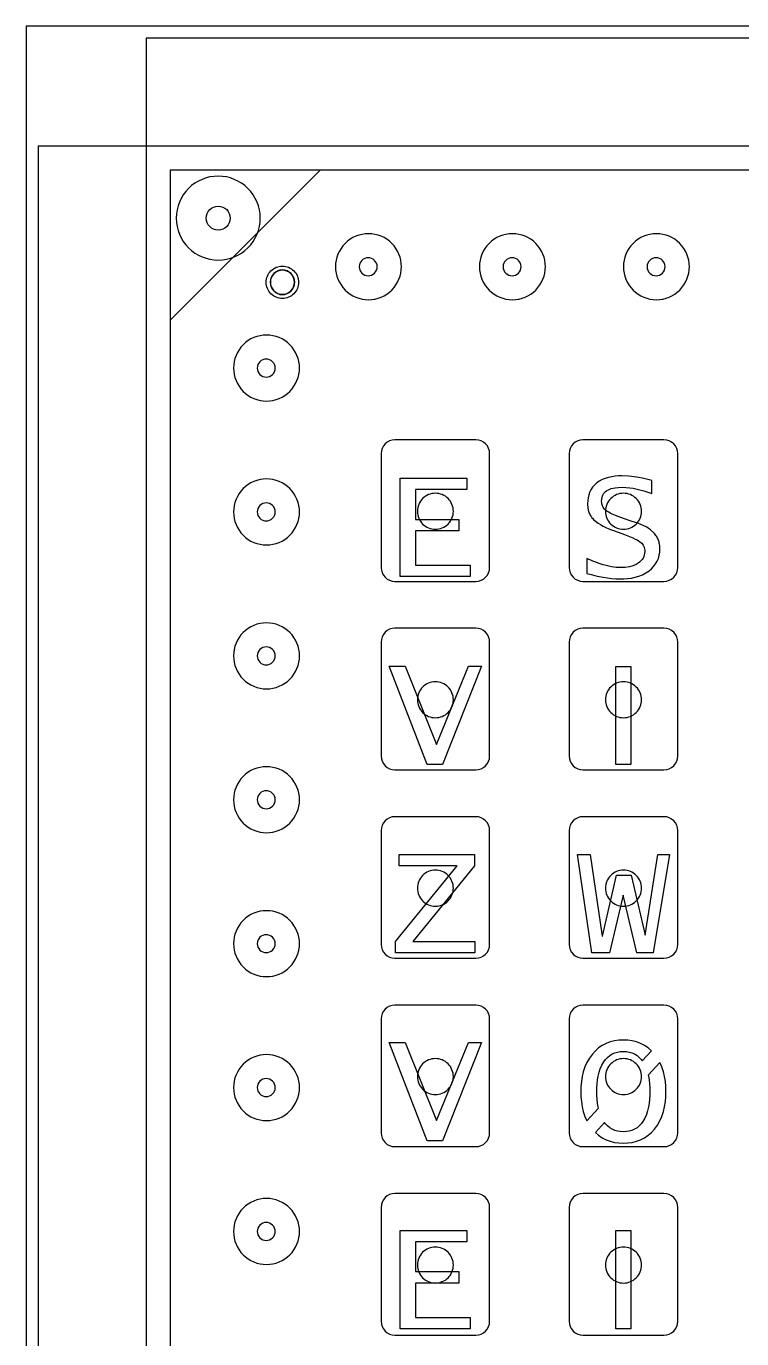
# Model space of a CAD drawing. Extents: x -337 to 6273, y 368 to 2065.
# Drawn here: x -323.6 to -204.3, y 699.2 to 918.1 of the extents above; entities that cross this region are included whole.
import ezdxf

# ---------------------------------------------------------------- set-up
doc = ezdxf.new("R2010")
doc.units = 0
doc.header["$LTSCALE"] = 100
doc.layers.add('EBENE_1', color=1, linetype='CONTINUOUS')

msp = doc.modelspace()

# ---------------------------------------------------------------- linework, layer by layer
at = {"layer": 'EBENE_1', "color": 7}
for points in [[(-323.616843, 468.053654), (126.383157, 468.053654), (126.383157, 918.053654), (-323.616843, 918.053654), (-323.616843, 468.053654)], [(-261.270255, 826.271836), (-261.270255, 842.671836), (-250.187792, 842.671836), (-250.187792, 840.78002), (-258.752094, 840.78002), (-258.752094, 835.807611), (-251.491611, 835.807611), (-251.491611, 833.915795), (-258.752094, 833.915795), (-258.752094, 828.163652), (-249.599795, 828.163652), (-249.599795, 826.271836), (-261.270255, 826.271836)], [(-256.7708, 794.908199), (-263.136506, 811.308199), (-260.476539, 811.308199), (-255.236895, 798.270008), (-249.878814, 811.308199), (-247.733544, 811.308199), (-254.239857, 794.908199), (-256.7708, 794.908199)], [(-222.812308, 794.926381), (-225.330469, 794.926381), (-225.330469, 811.290018), (-222.812308, 811.290018), (-222.812308, 794.926381)], [(-255.172983, 779.944563), (-248.915929, 779.944563), (-248.915929, 778.052747), (-259.193092, 765.436379), (-248.813669, 765.436379), (-248.813669, 763.544563), (-262.056381, 763.544563), (-262.056381, 765.436379), (-251.766436, 778.052747), (-261.430036, 778.052747), (-261.430036, 779.944563), (-255.172983, 779.944563)], [(-229.305839, 763.544563), (-231.747304, 779.944563), (-229.599837, 779.944563), (-227.605761, 766.318374), (-227.561022, 766.318374), (-225.202643, 776.480494), (-222.773961, 776.480494), (-220.447538, 766.471765), (-220.415582, 766.471765), (-218.312854, 779.944563), (-216.395473, 779.944563), (-219.092589, 763.544563), (-221.828053, 763.544563), (-224.090562, 773.169816), (-224.116127, 773.169816), (-226.39142, 763.544563), (-229.305839, 763.544563)], [(-221.106614, 745.747429), (-220.940594, 745.534632), (-219.407977, 747.200469), (-219.946174, 747.668474), (-220.554816, 748.082679), (-221.206274, 748.417819), (-221.877415, 748.666852), (-222.608608, 748.84676), (-223.306148, 748.943137), (-224.071388, 748.977185), (-224.836333, 748.943165), (-225.533627, 748.846861), (-226.264839, 748.667013), (-226.935994, 748.418042), (-227.587574, 748.082909), (-228.196322, 747.668692), (-228.734666, 747.200599), (-229.24662, 746.644372), (-229.734483, 745.980536), (-230.156197, 745.248539), (-230.48399, 744.510199), (-230.755821, 743.692522), (-230.941167, 742.914291), (-231.076725, 742.05517), (-231.147185, 741.259165), (-231.17209, 740.387318), (-231.147249, 739.513817), (-231.076986, 738.716593), (-230.941657, 737.85551), (-230.756662, 737.075991), (-230.484948, 736.256204), (-230.157406, 735.516668), (-228.221046, 737.621342), (-228.262219, 737.81791), (-228.362796, 738.419394), (-228.437038, 739.096303), (-228.47445, 739.709634), (-228.487756, 740.387318), (-228.474418, 741.063181), (-228.436907, 741.675097), (-228.362531, 742.350089), (-228.261751, 742.950251), (-228.103735, 743.613694), (-227.916594, 744.190602), (-227.647099, 744.812247), (-227.343719, 745.340553), (-227.04397, 745.747517), (-226.728866, 746.086564), (-226.351212, 746.401417), (-225.94713, 746.653471), (-225.514529, 746.846198), (-225.039809, 746.984903), (-224.584058, 747.059005), (-224.07778, 747.085369), (-223.57121, 747.058984), (-223.11486, 746.984787), (-222.639801, 746.846069), (-222.206477, 746.653275), (-221.80163, 746.401265), (-221.422903, 746.086438), (-221.106614, 745.747429)], [(-256.7708, 732.180927), (-263.136506, 748.580927), (-260.476539, 748.580927), (-255.236895, 735.542735), (-249.878814, 748.580927), (-247.733544, 748.580927), (-254.239857, 732.180927), (-256.7708, 732.180927)], [(-221.801288, 734.360835), (-222.20601, 734.108826), (-222.639405, 733.91593), (-223.114547, 733.777136), (-223.571037, 733.702888), (-224.07778, 733.676484), (-224.583884, 733.702829), (-225.039495, 733.776881), (-225.514131, 733.915509), (-225.946661, 734.108133), (-226.350869, 734.360189), (-226.728631, 734.675065), (-227.043858, 735.014202), (-227.206375, 735.223246), (-228.7348, 733.561384), (-228.196603, 733.09338), (-227.587961, 732.679174), (-226.936503, 732.344034), (-226.265362, 732.095001), (-225.534169, 731.915094), (-224.836629, 731.818716), (-224.071388, 731.784668), (-223.306444, 731.818689), (-222.60915, 731.914992), (-221.877938, 732.094841), (-221.206783, 732.343811), (-220.555203, 732.678945), (-219.946455, 733.093162), (-219.408111, 733.561255), (-218.896157, 734.117482), (-218.407815, 734.78229), (-217.985561, 735.51629), (-217.657956, 736.255874), (-217.386191, 737.07572), (-217.201173, 737.855244), (-217.065822, 738.716333), (-216.995537, 739.513675), (-216.970687, 740.387318), (-216.995584, 741.259023), (-217.066021, 742.05491), (-217.201558, 742.914025), (-217.386881, 743.692253), (-217.65866, 744.50987), (-217.98639, 745.248163), (-219.922915, 743.142574), (-219.882497, 742.951294), (-219.781062, 742.350923), (-219.706206, 741.675718), (-219.668447, 741.063517), (-219.655021, 740.387318), (-219.668411, 739.709405), (-219.706057, 739.095877), (-219.780762, 738.418803), (-219.88197, 737.817145), (-220.040838, 737.151662), (-220.228948, 736.573492), (-220.50017, 735.950277), (-220.805449, 735.421301), (-221.106503, 735.014559), (-221.422669, 734.675638), (-221.801288, 734.360835)], [(-261.270255, 700.81729), (-261.270255, 717.21729), (-250.187792, 717.21729), (-250.187792, 715.325474), (-258.752094, 715.325474), (-258.752094, 710.353066), (-251.491611, 710.353066), (-251.491611, 708.46125), (-258.752094, 708.46125), (-258.752094, 702.709106), (-249.599795, 702.709106), (-249.599795, 700.81729), (-261.270255, 700.81729)], [(-222.812308, 700.835472), (-225.330469, 700.835472), (-225.330469, 717.199109), (-222.812308, 717.199109), (-222.812308, 700.835472)]]:
    msp.add_lwpolyline(points, close=True, dxfattribs=at)
at = {"layer": 'EBENE_1', "color": 5}
msp.add_lwpolyline([(106.383157, 488.053654), (124.383157, 488.053654), (124.383157, 898.053654), (106.383157, 898.053654), (106.383157, 916.053654), (-303.616843, 916.053654), (-303.616843, 898.053654), (-321.616843, 898.053654), (-321.616843, 488.053654), (-303.616843, 488.053654), (-303.616843, 470.053654), (106.383157, 470.053654), (106.383157, 488.053654)], close=True, dxfattribs=at)
for points in [[(-303.616843, 916.053654), (-303.616843, 470.053654)], [(124.383157, 898.053654), (-321.616843, 898.053654)]]:
    msp.add_lwpolyline(points, dxfattribs=at)
at = {"layer": 'EBENE_1', "color": 2}
msp.add_lwpolyline([(102.383157, 894.053654), (-299.616843, 894.053654), (-299.616843, 492.053654), (102.383157, 492.053654), (102.383157, 894.053654)], close=True, dxfattribs=at)
at = {"layer": 'EBENE_1', "color": 1}
msp.add_lwpolyline([(-274.616521, 894.053807), (-299.616521, 869.053807), (-299.616521, 517.053502), (-274.616521, 492.053502), (77.382836, 492.053502), (102.382836, 517.053502), (102.382836, 869.053807), (77.382836, 894.053807), (-274.616521, 894.053807)], close=True, dxfattribs=at)
at = {"layer": 'EBENE_1', "color": 5}
for points in [[(-284.616399, 886.053777, 0.199589), (-286.666651, 891.003524, 0.199589), (-291.616399, 893.053777, 0.199589), (-296.566146, 891.003524, 0.199589), (-298.616399, 886.053777, 0.199589), (-296.566146, 881.104029, 0.199589), (-291.616399, 879.053777, 0.199589), (-286.666651, 881.104029, 0.199589), (-284.616399, 886.053777)], [(-282.966878, 875.353201, 0.199589), (-282.366447, 873.903632, 0.199589), (-280.916878, 873.303201, 0.199589), (-279.467309, 873.903632, 0.199589), (-278.866878, 875.353201, 0.199589), (-279.467309, 876.80277, 0.199589), (-280.916878, 877.403201, 0.199589), (-282.366447, 876.80277, 0.199589), (-282.966878, 875.353201)]]:
    msp.add_lwpolyline(points, format="xyb", close=True, dxfattribs=at)
at = {"layer": 'EBENE_1', "color": 2}
for points in [[(-289.616399, 886.053777, -0.199589), (-290.202185, 884.639563, -0.199589), (-291.616399, 884.053777, -0.199589), (-293.030612, 884.639563, -0.199589), (-293.616399, 886.053777, -0.199589), (-293.030612, 887.46799, -0.199589), (-291.616399, 888.053777, -0.199589), (-290.202185, 887.46799, -0.199589), (-289.616399, 886.053777)], [(-261.066843, 877.953654, 0.199589), (-262.677755, 881.842741, 0.199589), (-266.566843, 883.453654, 0.199589), (-270.45593, 881.842741, 0.199589), (-272.066843, 877.953654, 0.199589), (-270.45593, 874.064567, 0.199589), (-266.566843, 872.453654, 0.199589), (-262.677755, 874.064567, 0.199589), (-261.066843, 877.953654)], [(-237.066843, 877.953654, 0.199589), (-238.677755, 881.842741, 0.199589), (-242.566843, 883.453654, 0.199589), (-246.45593, 881.842741, 0.199589), (-248.066843, 877.953654, 0.199589), (-246.45593, 874.064567, 0.199589), (-242.566843, 872.453654, 0.199589), (-238.677755, 874.064567, 0.199589), (-237.066843, 877.953654)], [(-213.066843, 877.953654, 0.199589), (-214.677755, 881.842741, 0.199589), (-218.566843, 883.453654, 0.199589), (-222.45593, 881.842741, 0.199589), (-224.066843, 877.953654, 0.199589), (-222.45593, 874.064567, 0.199589), (-218.566843, 872.453654, 0.199589), (-214.677755, 874.064567, 0.199589), (-213.066843, 877.953654)], [(-283.616878, 875.353201, -0.199589), (-282.826066, 877.262389, -0.199589), (-280.916878, 878.053201, -0.199589), (-279.00769, 877.262389, -0.199589), (-278.216878, 875.353201, -0.199589), (-279.00769, 873.444013, -0.199589), (-280.916878, 872.653201, -0.199589), (-282.826066, 873.444013, -0.199589), (-283.616878, 875.353201)], [(-283.566843, 866.553654, 0.199589), (-287.45593, 864.942741, 0.199589), (-289.066843, 861.053654, 0.199589), (-287.45593, 857.164567, 0.199589), (-283.566843, 855.553654, 0.199589), (-279.677755, 857.164567, 0.199589), (-278.066843, 861.053654, 0.199589), (-279.677755, 864.942741, 0.199589), (-283.566843, 866.553654)], [(-248.666838, 849.079193), (-262.166851, 849.079193, 0.199586), (-263.793184, 848.405534, 0.199586), (-264.466843, 846.779202), (-264.466843, 827.779185, 0.199586), (-263.793184, 826.152852, 0.199586), (-262.166851, 825.479193), (-248.666834, 825.479193, 0.199586), (-247.040502, 826.152852, 0.199586), (-246.366843, 827.779185), (-246.366843, 846.779202, 0.199586), (-247.040502, 848.405534, 0.199586), (-248.666838, 849.079193)], [(-217.306838, 849.079193), (-230.806851, 849.079193, 0.199586), (-232.433184, 848.405534, 0.199586), (-233.106843, 846.779202), (-233.106843, 827.779185, 0.199586), (-232.433184, 826.152852, 0.199586), (-230.806851, 825.479193), (-217.306834, 825.479193, 0.199586), (-215.680502, 826.152852, 0.199586), (-215.006843, 827.779185), (-215.006843, 846.779202, 0.199586), (-215.680502, 848.405534, 0.199586), (-217.306838, 849.079193)], [(-283.566843, 842.553654, 0.199589), (-287.45593, 840.942741, 0.199589), (-289.066843, 837.053654, 0.199589), (-287.45593, 833.164567, 0.199589), (-283.566843, 831.553654, 0.199589), (-279.677755, 833.164567, 0.199589), (-278.066843, 837.053654, 0.199589), (-279.677755, 840.942741, 0.199589), (-283.566843, 842.553654)], [(-283.566843, 818.553654, 0.199589), (-287.45593, 816.942741, 0.199589), (-289.066843, 813.053654, 0.199589), (-287.45593, 809.164567, 0.199589), (-283.566843, 807.553654, 0.199589), (-279.677755, 809.164567, 0.199589), (-278.066843, 813.053654, 0.199589), (-279.677755, 816.942741, 0.199589), (-283.566843, 818.553654)], [(-248.666838, 817.653193), (-262.166851, 817.653193, 0.199586), (-263.793184, 816.979534, 0.199586), (-264.466843, 815.353202), (-264.466843, 796.353185, 0.199586), (-263.793184, 794.726852, 0.199586), (-262.166851, 794.053193), (-248.666834, 794.053193, 0.199586), (-247.040502, 794.726852, 0.199586), (-246.366843, 796.353185), (-246.366843, 815.353202, 0.199586), (-247.040502, 816.979534, 0.199586), (-248.666838, 817.653193)], [(-217.306838, 817.653193), (-230.806851, 817.653193, 0.199586), (-232.433184, 816.979534, 0.199586), (-233.106843, 815.353202), (-233.106843, 796.353185, 0.199586), (-232.433184, 794.726852, 0.199586), (-230.806851, 794.053193), (-217.306834, 794.053193, 0.199586), (-215.680502, 794.726852, 0.199586), (-215.006843, 796.353185), (-215.006843, 815.353202, 0.199586), (-215.680502, 816.979534, 0.199586), (-217.306838, 817.653193)], [(-283.566843, 794.553654, 0.199589), (-287.45593, 792.942741, 0.199589), (-289.066843, 789.053654, 0.199589), (-287.45593, 785.164567, 0.199589), (-283.566843, 783.553654, 0.199589), (-279.677755, 785.164567, 0.199589), (-278.066843, 789.053654, 0.199589), (-279.677755, 792.942741, 0.199589), (-283.566843, 794.553654)], [(-248.666838, 786.227193), (-262.166851, 786.227193, 0.199586), (-263.793184, 785.553534, 0.199586), (-264.466843, 783.927202), (-264.466843, 764.927185, 0.199586), (-263.793184, 763.300852, 0.199586), (-262.166851, 762.627193), (-248.666834, 762.627193, 0.199586), (-247.040502, 763.300852, 0.199586), (-246.366843, 764.927185), (-246.366843, 783.927202, 0.199586), (-247.040502, 785.553534, 0.199586), (-248.666838, 786.227193)], [(-217.306838, 786.227193), (-230.806851, 786.227193, 0.199586), (-232.433184, 785.553534, 0.199586), (-233.106843, 783.927202), (-233.106843, 764.927185, 0.199586), (-232.433184, 763.300852, 0.199586), (-230.806851, 762.627193), (-217.306834, 762.627193, 0.199586), (-215.680502, 763.300852, 0.199586), (-215.006843, 764.927185), (-215.006843, 783.927202, 0.199586), (-215.680502, 785.553534, 0.199586), (-217.306838, 786.227193)], [(-283.566843, 770.553654, 0.199589), (-287.45593, 768.942741, 0.199589), (-289.066843, 765.053654, 0.199589), (-287.45593, 761.164567, 0.199589), (-283.566843, 759.553654, 0.199589), (-279.677755, 761.164567, 0.199589), (-278.066843, 765.053654, 0.199589), (-279.677755, 768.942741, 0.199589), (-283.566843, 770.553654)], [(-248.666838, 754.801193), (-262.166851, 754.801193, 0.199586), (-263.793184, 754.127534, 0.199586), (-264.466843, 752.501202), (-264.466843, 733.501185, 0.199586), (-263.793184, 731.874852, 0.199586), (-262.166851, 731.201193), (-248.666834, 731.201193, 0.199586), (-247.040502, 731.874852, 0.199586), (-246.366843, 733.501185), (-246.366843, 752.501202, 0.199586), (-247.040502, 754.127534, 0.199586), (-248.666838, 754.801193)], [(-217.306838, 754.801193), (-230.806851, 754.801193, 0.199586), (-232.433184, 754.127534, 0.199586), (-233.106843, 752.501202), (-233.106843, 733.501185, 0.199586), (-232.433184, 731.874852, 0.199586), (-230.806851, 731.201193), (-217.306834, 731.201193, 0.199586), (-215.680502, 731.874852, 0.199586), (-215.006843, 733.501185), (-215.006843, 752.501202, 0.199586), (-215.680502, 754.127534, 0.199586), (-217.306838, 754.801193)], [(-283.566843, 746.553654, 0.199589), (-287.45593, 744.942741, 0.199589), (-289.066843, 741.053654, 0.199589), (-287.45593, 737.164567, 0.199589), (-283.566843, 735.553654, 0.199589), (-279.677755, 737.164567, 0.199589), (-278.066843, 741.053654, 0.199589), (-279.677755, 744.942741, 0.199589), (-283.566843, 746.553654)], [(-283.566843, 722.553654, 0.199589), (-287.45593, 720.942741, 0.199589), (-289.066843, 717.053654, 0.199589), (-287.45593, 713.164567, 0.199589), (-283.566843, 711.553654, 0.199589), (-279.677755, 713.164567, 0.199589), (-278.066843, 717.053654, 0.199589), (-279.677755, 720.942741, 0.199589), (-283.566843, 722.553654)], [(-248.666838, 723.375193), (-262.166851, 723.375193, 0.199586), (-263.793184, 722.701534, 0.199586), (-264.466843, 721.075202), (-264.466843, 702.075185, 0.199586), (-263.793184, 700.448852, 0.199586), (-262.166851, 699.775193), (-248.666834, 699.775193, 0.199586), (-247.040502, 700.448852, 0.199586), (-246.366843, 702.075185), (-246.366843, 721.075202, 0.199586), (-247.040502, 722.701534, 0.199586), (-248.666838, 723.375193)], [(-217.306838, 723.375193), (-230.806851, 723.375193, 0.199586), (-232.433184, 722.701534, 0.199586), (-233.106843, 721.075202), (-233.106843, 702.075185, 0.199586), (-232.433184, 700.448852, 0.199586), (-230.806851, 699.775193), (-217.306834, 699.775193, 0.199586), (-215.680502, 700.448852, 0.199586), (-215.006843, 702.075185), (-215.006843, 721.075202, 0.199586), (-215.680502, 722.701534, 0.199586), (-217.306838, 723.375193)]]:
    msp.add_lwpolyline(points, format="xyb", close=True, dxfattribs=at)
at = {"layer": 'EBENE_1', "color": 1}
for points in [[(-261.066843, 877.953807, 0.199589), (-262.677755, 881.842894, 0.199589), (-266.566843, 883.453807, 0.199589), (-270.45593, 881.842894, 0.199589), (-272.066843, 877.953807, 0.199589), (-270.45593, 874.064719, 0.199589), (-266.566843, 872.453807, 0.199589), (-262.677755, 874.064719, 0.199589), (-261.066843, 877.953807)], [(-237.066843, 877.953807, 0.199589), (-238.677755, 881.842894, 0.199589), (-242.566843, 883.453807, 0.199589), (-246.45593, 881.842894, 0.199589), (-248.066843, 877.953807, 0.199589), (-246.45593, 874.064719, 0.199589), (-242.566843, 872.453807, 0.199589), (-238.677755, 874.064719, 0.199589), (-237.066843, 877.953807)], [(-213.066843, 877.953807, 0.199589), (-214.677755, 881.842894, 0.199589), (-218.566843, 883.453807, 0.199589), (-222.45593, 881.842894, 0.199589), (-224.066843, 877.953807, 0.199589), (-222.45593, 874.064719, 0.199589), (-218.566843, 872.453807, 0.199589), (-214.677755, 874.064719, 0.199589), (-213.066843, 877.953807)], [(-282.916878, 875.353353, 0.199589), (-282.331092, 873.93914, 0.199589), (-280.916878, 873.353353, 0.199589), (-279.502664, 873.93914, 0.199589), (-278.916878, 875.353353, 0.199589), (-279.502664, 876.767567, 0.199589), (-280.916878, 877.353353, 0.199589), (-282.331092, 876.767567, 0.199589), (-282.916878, 875.353353)], [(-283.566843, 866.553807, 0.199589), (-287.45593, 864.942894, 0.199589), (-289.066843, 861.053807, 0.199589), (-287.45593, 857.164719, 0.199589), (-283.566843, 855.553807, 0.199589), (-279.677755, 857.164719, 0.199589), (-278.066843, 861.053807, 0.199589), (-279.677755, 864.942894, 0.199589), (-283.566843, 866.553807)], [(-283.566843, 842.553807, 0.199589), (-287.45593, 840.942894, 0.199589), (-289.066843, 837.053807, 0.199589), (-287.45593, 833.164719, 0.199589), (-283.566843, 831.553807, 0.199589), (-279.677755, 833.164719, 0.199589), (-278.066843, 837.053807, 0.199589), (-279.677755, 840.942894, 0.199589), (-283.566843, 842.553807)], [(-252.416843, 837.162511, 0.199589), (-253.295522, 839.283831, 0.199589), (-255.416843, 840.162511, 0.199589), (-257.538163, 839.283831, 0.199589), (-258.416843, 837.162511, 0.199589), (-257.538163, 835.041191, 0.199589), (-255.416843, 834.162511, 0.199589), (-253.295522, 835.041191, 0.199589), (-252.416843, 837.162511)], [(-221.056843, 837.162511, 0.199589), (-221.935522, 839.283831, 0.199589), (-224.056843, 840.162511, 0.199589), (-226.178163, 839.283831, 0.199589), (-227.056843, 837.162511, 0.199589), (-226.178163, 835.041191, 0.199589), (-224.056843, 834.162511, 0.199589), (-221.935522, 835.041191, 0.199589), (-221.056843, 837.162511)], [(-283.566843, 818.553807, 0.199589), (-287.45593, 816.942894, 0.199589), (-289.066843, 813.053807, 0.199589), (-287.45593, 809.164719, 0.199589), (-283.566843, 807.553807, 0.199589), (-279.677755, 809.164719, 0.199589), (-278.066843, 813.053807, 0.199589), (-279.677755, 816.942894, 0.199589), (-283.566843, 818.553807)], [(-252.416843, 805.736511, 0.199589), (-253.295522, 807.857831, 0.199589), (-255.416843, 808.736511, 0.199589), (-257.538163, 807.857831, 0.199589), (-258.416843, 805.736511, 0.199589), (-257.538163, 803.615191, 0.199589), (-255.416843, 802.736511, 0.199589), (-253.295522, 803.615191, 0.199589), (-252.416843, 805.736511)], [(-221.056843, 805.736511, 0.199589), (-221.935522, 807.857831, 0.199589), (-224.056843, 808.736511, 0.199589), (-226.178163, 807.857831, 0.199589), (-227.056843, 805.736511, 0.199589), (-226.178163, 803.615191, 0.199589), (-224.056843, 802.736511, 0.199589), (-221.935522, 803.615191, 0.199589), (-221.056843, 805.736511)], [(-283.566843, 794.553807, 0.199589), (-287.45593, 792.942894, 0.199589), (-289.066843, 789.053807, 0.199589), (-287.45593, 785.164719, 0.199589), (-283.566843, 783.553807, 0.199589), (-279.677755, 785.164719, 0.199589), (-278.066843, 789.053807, 0.199589), (-279.677755, 792.942894, 0.199589), (-283.566843, 794.553807)], [(-252.416843, 774.310511, 0.199589), (-253.295522, 776.431831, 0.199589), (-255.416843, 777.310511, 0.199589), (-257.538163, 776.431831, 0.199589), (-258.416843, 774.310511, 0.199589), (-257.538163, 772.189191, 0.199589), (-255.416843, 771.310511, 0.199589), (-253.295522, 772.189191, 0.199589), (-252.416843, 774.310511)], [(-221.056843, 774.310511, 0.199589), (-221.935522, 776.431831, 0.199589), (-224.056843, 777.310511, 0.199589), (-226.178163, 776.431831, 0.199589), (-227.056843, 774.310511, 0.199589), (-226.178163, 772.189191, 0.199589), (-224.056843, 771.310511, 0.199589), (-221.935522, 772.189191, 0.199589), (-221.056843, 774.310511)], [(-283.566843, 770.553807, 0.199589), (-287.45593, 768.942894, 0.199589), (-289.066843, 765.053807, 0.199589), (-287.45593, 761.164719, 0.199589), (-283.566843, 759.553807, 0.199589), (-279.677755, 761.164719, 0.199589), (-278.066843, 765.053807, 0.199589), (-279.677755, 768.942894, 0.199589), (-283.566843, 770.553807)], [(-283.566843, 746.553807, 0.199589), (-287.45593, 744.942894, 0.199589), (-289.066843, 741.053807, 0.199589), (-287.45593, 737.164719, 0.199589), (-283.566843, 735.553807, 0.199589), (-279.677755, 737.164719, 0.199589), (-278.066843, 741.053807, 0.199589), (-279.677755, 744.942894, 0.199589), (-283.566843, 746.553807)], [(-252.416843, 742.884511, 0.199589), (-253.295522, 745.005831, 0.199589), (-255.416843, 745.884511, 0.199589), (-257.538163, 745.005831, 0.199589), (-258.416843, 742.884511, 0.199589), (-257.538163, 740.763191, 0.199589), (-255.416843, 739.884511, 0.199589), (-253.295522, 740.763191, 0.199589), (-252.416843, 742.884511)], [(-221.056843, 742.884511, 0.199589), (-221.935522, 745.005831, 0.199589), (-224.056843, 745.884511, 0.199589), (-226.178163, 745.005831, 0.199589), (-227.056843, 742.884511, 0.199589), (-226.178163, 740.763191, 0.199589), (-224.056843, 739.884511, 0.199589), (-221.935522, 740.763191, 0.199589), (-221.056843, 742.884511)], [(-283.566843, 722.553807, 0.199589), (-287.45593, 720.942894, 0.199589), (-289.066843, 717.053807, 0.199589), (-287.45593, 713.164719, 0.199589), (-283.566843, 711.553807, 0.199589), (-279.677755, 713.164719, 0.199589), (-278.066843, 717.053807, 0.199589), (-279.677755, 720.942894, 0.199589), (-283.566843, 722.553807)], [(-252.416843, 711.458511, 0.199589), (-253.295522, 713.579831, 0.199589), (-255.416843, 714.458511, 0.199589), (-257.538163, 713.579831, 0.199589), (-258.416843, 711.458511, 0.199589), (-257.538163, 709.337191, 0.199589), (-255.416843, 708.458511, 0.199589), (-253.295522, 709.337191, 0.199589), (-252.416843, 711.458511)], [(-221.056843, 711.458511, 0.199589), (-221.935522, 713.579831, 0.199589), (-224.056843, 714.458511, 0.199589), (-226.178163, 713.579831, 0.199589), (-227.056843, 711.458511, 0.199589), (-226.178163, 709.337191, 0.199589), (-224.056843, 708.458511, 0.199589), (-221.935522, 709.337191, 0.199589), (-221.056843, 711.458511)]]:
    msp.add_lwpolyline(points, format="xyb", close=True, dxfattribs=at)
at = {"layer": 'EBENE_1', "color": 7}
for points in [[(-265.117256, 877.953319, 0.199589), (-265.556595, 879.013979, 0.199589), (-266.617256, 879.453319, 0.199589), (-267.677916, 879.013979, 0.199589), (-268.117256, 877.953319, 0.199589), (-267.677916, 876.892659, 0.199589), (-266.617256, 876.453319, 0.199589), (-265.556595, 876.892659, 0.199589), (-265.117256, 877.953319)], [(-241.117256, 877.953319, 0.199589), (-241.556595, 879.013979, 0.199589), (-242.617256, 879.453319, 0.199589), (-243.677916, 879.013979, 0.199589), (-244.117256, 877.953319, 0.199589), (-243.677916, 876.892659, 0.199589), (-242.617256, 876.453319, 0.199589), (-241.556595, 876.892659, 0.199589), (-241.117256, 877.953319)], [(-217.117256, 877.953319, 0.199589), (-217.556595, 879.013979, 0.199589), (-218.617256, 879.453319, 0.199589), (-219.677916, 879.013979, 0.199589), (-220.117256, 877.953319, 0.199589), (-219.677916, 876.892659, 0.199589), (-218.617256, 876.453319, 0.199589), (-217.556595, 876.892659, 0.199589), (-217.117256, 877.953319)], [(-283.617256, 862.553319, 0.199589), (-284.677916, 862.113979, 0.199589), (-285.117256, 861.053319, 0.199589), (-284.677916, 859.992659, 0.199589), (-283.617256, 859.553319, 0.199589), (-282.556595, 859.992659, 0.199589), (-282.117256, 861.053319, 0.199589), (-282.556595, 862.113979, 0.199589), (-283.617256, 862.553319)], [(-219.34824, 842.28836), (-220.6472, 842.618926), (-221.810687, 842.847164), (-223.147777, 843.016575), (-224.320648, 843.068095), (-224.907954, 843.053239), (-225.439886, 843.011439), (-226.02214, 842.929275), (-226.542187, 842.817556), (-227.102428, 842.647492), (-227.59663, 842.444181), (-228.101992, 842.169092), (-228.545278, 841.853753), (-228.911253, 841.520149), (-229.219844, 841.161398), (-229.484783, 840.760899), (-229.700476, 840.322925), (-229.855153, 839.88187), (-229.967604, 839.393493), (-230.026341, 838.935382), (-230.047226, 838.428032), (-229.986946, 837.657885, 0.045584), (-229.824736, 837.015466, 0.055167), (-229.511893, 836.365601, 0.055874), (-229.069362, 835.807611), (-228.74048, 835.512756), (-228.286585, 835.183438), (-227.897149, 834.943525), (-227.417305, 834.68329), (-226.996907, 834.478483), (-226.507401, 834.260584), (-226.068157, 834.07998), (-225.573337, 833.89023), (-223.886042, 833.276668), (-223.08003, 832.967637), (-222.481637, 832.714135), (-222.099358, 832.535513), (-221.802454, 832.38289), (-221.41045, 832.150329), (-221.169752, 831.972849, -0.057849), (-220.872471, 831.659779, -0.060677), (-220.666898, 831.303023, -0.053921), (-220.55354, 830.928377, -0.046553), (-220.511451, 830.477297), (-220.529482, 830.170221), (-220.580645, 829.890142), (-220.672564, 829.606836), (-220.801624, 829.342321), (-220.961723, 829.103921), (-221.163271, 828.874716), (-221.372366, 828.686324), (-221.623532, 828.502389), (-221.947166, 828.312364), (-222.31253, 828.145581), (-222.663281, 828.022939), (-223.056237, 827.920319), (-223.75514, 827.809179), (-224.601864, 827.767393), (-225.267338, 827.79914), (-226.042328, 827.905144), (-226.704183, 828.043923), (-227.452889, 828.245613), (-228.10379, 828.454017), (-228.823777, 828.715626), (-229.152861, 828.844971), (-229.496777, 828.986186), (-229.822763, 829.125429), (-230.162269, 829.275733), (-230.162269, 826.783137), (-229.457653, 826.599462), (-228.81034, 826.443223), (-228.461962, 826.364628), (-228.130017, 826.293639), (-227.779271, 826.223068), (-227.446723, 826.160693), (-226.713475, 826.040566), (-226.067314, 825.957697), (-225.315814, 825.894402), (-224.678559, 825.875577), (-224.006334, 825.892835), (-223.392142, 825.941671), (-222.72681, 826.035953), (-222.124876, 826.164662), (-221.48468, 826.355865), (-220.909604, 826.585453), (-220.325915, 826.888601), (-219.80202, 827.236918), (-219.378966, 827.588053), (-219.024959, 827.951767), (-218.698014, 828.37776), (-218.435835, 828.826848), (-218.233258, 829.305658), (-218.087865, 829.822659), (-218.008498, 830.324151), (-217.980508, 830.873551, 0.042351), (-218.046673, 831.653307, 0.046953), (-218.230352, 832.33515, 0.050395), (-218.552457, 832.989085, 0.048368), (-219.015053, 833.591268), (-219.526108, 834.058079), (-220.188187, 834.504147), (-220.800975, 834.818688), (-221.546837, 835.117354), (-223.080742, 835.641438), (-224.691342, 836.20387), (-225.393866, 836.46494), (-225.924961, 836.691704), (-226.252503, 836.850722), (-226.514486, 836.99371), (-226.835119, 837.198612), (-227.056112, 837.373473, -0.055266), (-227.3439, 837.693045, -0.057912), (-227.543235, 838.051932, -0.052241), (-227.654333, 838.428462, -0.045664), (-227.695239, 838.875421), (-227.678713, 839.184135), (-227.633044, 839.454695), (-227.543748, 839.742463), (-227.420466, 839.995878, -0.040795), (-227.255446, 840.23058), (-227.048475, 840.442619), (-226.828634, 840.609929), (-226.562097, 840.763042, -0.042851), (-226.085623, 840.950409), (-225.446771, 841.094671), (-224.923317, 841.153844), (-224.2823, 841.176279), (-223.67602, 841.155926), (-223.018578, 841.091338), (-222.418261, 840.997694), (-221.771309, 840.863409), (-220.637869, 840.554091), (-219.34824, 840.102545), (-219.34824, 842.28836)], [(-283.617256, 838.553319, 0.199589), (-284.677916, 838.113979, 0.199589), (-285.117256, 837.053319, 0.199589), (-284.677916, 835.992659, 0.199589), (-283.617256, 835.553319, 0.199589), (-282.556595, 835.992659, 0.199589), (-282.117256, 837.053319, 0.199589), (-282.556595, 838.113979, 0.199589), (-283.617256, 838.553319)], [(-283.617256, 814.553319, 0.199589), (-284.677916, 814.113979, 0.199589), (-285.117256, 813.053319, 0.199589), (-284.677916, 811.992659, 0.199589), (-283.617256, 811.553319, 0.199589), (-282.556595, 811.992659, 0.199589), (-282.117256, 813.053319, 0.199589), (-282.556595, 814.113979, 0.199589), (-283.617256, 814.553319)], [(-283.617256, 790.553319, 0.199589), (-284.677916, 790.113979, 0.199589), (-285.117256, 789.053319, 0.199589), (-284.677916, 787.992659, 0.199589), (-283.617256, 787.553319, 0.199589), (-282.556595, 787.992659, 0.199589), (-282.117256, 789.053319, 0.199589), (-282.556595, 790.113979, 0.199589), (-283.617256, 790.553319)], [(-283.617256, 766.553319, 0.199589), (-284.677916, 766.113979, 0.199589), (-285.117256, 765.053319, 0.199589), (-284.677916, 763.992659, 0.199589), (-283.617256, 763.553319, 0.199589), (-282.556595, 763.992659, 0.199589), (-282.117256, 765.053319, 0.199589), (-282.556595, 766.113979, 0.199589), (-283.617256, 766.553319)], [(-283.617256, 742.553319, 0.199589), (-284.677916, 742.113979, 0.199589), (-285.117256, 741.053319, 0.199589), (-284.677916, 739.992659, 0.199589), (-283.617256, 739.553319, 0.199589), (-282.556595, 739.992659, 0.199589), (-282.117256, 741.053319, 0.199589), (-282.556595, 742.113979, 0.199589), (-283.617256, 742.553319)], [(-283.617256, 718.553319, 0.199589), (-284.677916, 718.113979, 0.199589), (-285.117256, 717.053319, 0.199589), (-284.677916, 715.992659, 0.199589), (-283.617256, 715.553319, 0.199589), (-282.556595, 715.992659, 0.199589), (-282.117256, 717.053319, 0.199589), (-282.556595, 718.113979, 0.199589), (-283.617256, 718.553319)]]:
    msp.add_lwpolyline(points, format="xyb", close=True, dxfattribs=at)

doc.saveas('drawing.dxf')
